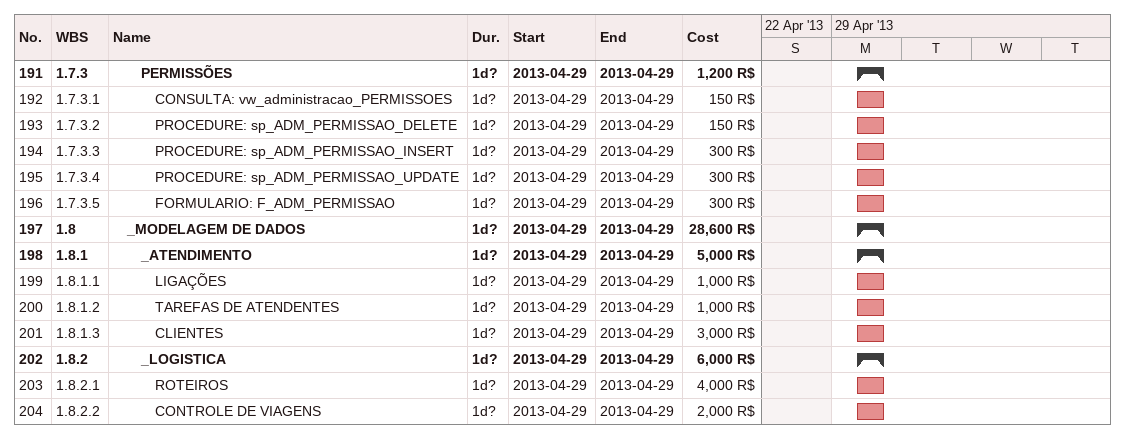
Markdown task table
| ID | WBS | Task | Duration | Start | Finish | Cost (R$) |
|---|---|---|---|---|---|---|
| 191 | 1.7.3 | **PERMISSÕES** | 1d? | 2013-04-29 | 2013-04-29 | 1200 |
| 192 | 1.7.3.1 | CONSULTA: vw_administracao_PERMISSOES | 1d? | 2013-04-29 | 2013-04-29 | 150 |
| 193 | 1.7.3.2 | PROCEDURE: sp_ADM_PERMISSAO_DELETE | 1d? | 2013-04-29 | 2013-04-29 | 150 |
| 194 | 1.7.3.3 | PROCEDURE: sp_ADM_PERMISSAO_INSERT | 1d? | 2013-04-29 | 2013-04-29 | 300 |
| 195 | 1.7.3.4 | PROCEDURE: sp_ADM_PERMISSAO_UPDATE | 1d? | 2013-04-29 | 2013-04-29 | 300 |
| 196 | 1.7.3.5 | FORMULARIO: F_ADM_PERMISSAO | 1d? | 2013-04-29 | 2013-04-29 | 300 |
| 197 | 1.8 | **_MODELAGEM DE DADOS** | 1d? | 2013-04-29 | 2013-04-29 | 28600 |
| 198 | 1.8.1 | **_ATENDIMENTO** | 1d? | 2013-04-29 | 2013-04-29 | 5000 |
| 199 | 1.8.1.1 | LIGAÇÕES | 1d? | 2013-04-29 | 2013-04-29 | 1000 |
| 200 | 1.8.1.2 | TAREFAS DE ATENDENTES | 1d? | 2013-04-29 | 2013-04-29 | 1000 |
| 201 | 1.8.1.3 | CLIENTES | 1d? | 2013-04-29 | 2013-04-29 | 3000 |
| 202 | 1.8.2 | **_LOGISTICA** | 1d? | 2013-04-29 | 2013-04-29 | 6000 |
| 203 | 1.8.2.1 | ROTEIROS | 1d? | 2013-04-29 | 2013-04-29 | 4000 |
| 204 | 1.8.2.2 | CONTROLE DE VIAGENS | 1d? | 2013-04-29 | 2013-04-29 | 2000 |
